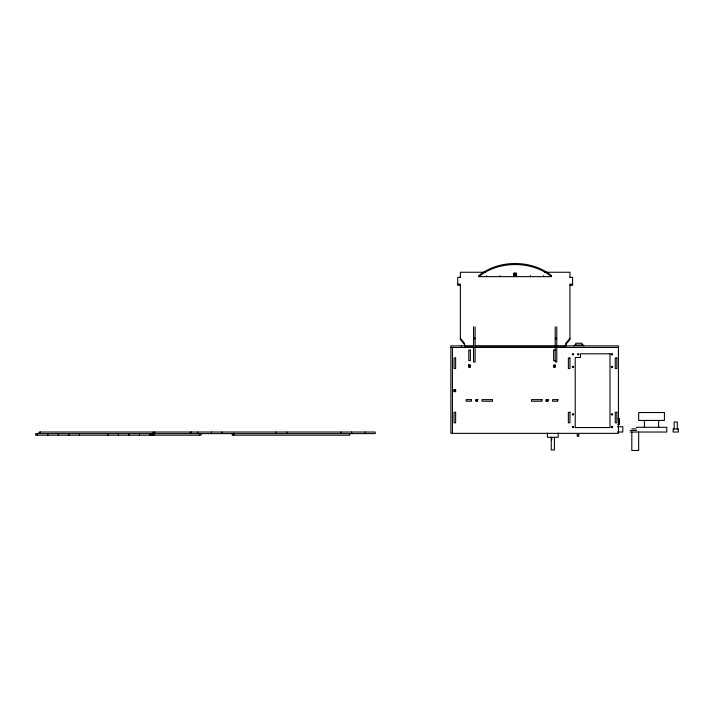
<?xml version="1.0" encoding="UTF-8"?>
<svg xmlns="http://www.w3.org/2000/svg" width="714" height="714" viewBox="0 0 714 714"><rect width="100%" height="100%" fill="white"/><g stroke="black" fill="none" stroke-linecap="round" stroke-linejoin="round"><path stroke-width="1.07" d="M569.951 338.284L565.738 343.372L565.738 346.95L556.777 346.95M565.738 344.576L569.951 339.498L569.951 284.101L572.583 284.101M473.766 338.097L473.766 338.82M556.545 338.82L556.545 338.097M474.524 338.945L475.113 338.454L474.524 337.963M555.787 337.963L555.197 338.454L555.787 338.945M485.672 272.248L460.36 272.248L460.36 277.523M544.639 272.248L569.951 272.248L569.951 277.523M514.366 273.453L513.732 273.453L513.732 275.443L514.366 275.443M515.945 273.453L516.579 273.453L516.579 275.443L515.945 275.443M514.366 273.667L515.945 273.667M513.732 274.426L514.366 274.471M515.945 274.471L516.579 274.426M478.799 276.648A49.712 38.083 0 0 1 551.511 276.648L551.511 275.631A49.712 38.083 0 0 0 478.799 275.631L478.799 276.648L514.366 276.648L514.366 272.65M551.511 276.648L515.945 276.648L515.945 272.65M460.36 277.327L457.728 277.327L457.728 285.314L460.36 285.314M569.951 277.327L572.583 277.327L572.583 285.314L569.951 285.314M457.728 284.101L460.36 284.101L460.36 339.498L464.573 344.576M464.573 345.737L473.534 345.737M475.113 345.737L555.197 345.737M556.777 345.737L565.738 345.737M464.903 345.888L450.873 345.888L450.873 433.353L618.422 433.353L618.422 345.888L564.587 345.888M473.534 346.95L464.573 346.95L464.573 343.372L460.36 338.284M475.113 346.95L555.197 346.95M450.873 347.468L618.422 347.468M555.197 350.101L553.618 350.101L553.618 360.641L555.197 360.641M468.786 365.122L470.374 365.122L470.374 366.701L468.786 366.701M470.374 367.335L468.786 367.335L468.786 364.488M553.618 367.335L555.197 367.335M454.042 391.201L455.621 391.201M478.112 399.635L475.899 399.635L475.899 401.214L477.487 401.214L477.487 399.635M548.718 399.635L545.871 399.635L545.871 401.214M617.896 418.6L619.475 418.6L619.475 424.393L617.896 424.393M617.521 426.767L622.795 426.767L622.795 432.032L617.521 432.032M636.272 427.293L666.796 427.293L666.796 432.032L630.23 432.032M631.81 428.873L636.12 428.873M630.23 430.453L636.531 430.453M677.3 428.98L677.3 422.019L674.141 422.019L674.141 428.98M658.647 420.439L658.647 427.293M644.421 420.439L644.421 427.293M638.664 432.032L638.664 450.472L631.81 450.472L631.81 432.032M583.65 345.888L583.65 345.094L574.163 345.094L574.163 345.888M582.071 345.094L582.071 343.255L575.752 343.255L575.752 345.094M558.205 433.086L558.205 437.298L547.451 437.298L547.451 433.086M556.777 326.833L556.777 361.989L555.197 361.989L555.197 326.833M554.412 437.298L554.412 449.945L551.244 449.945L551.244 437.298M551.708 437.298L551.708 439.94M548.084 399.635L548.084 401.214L546.505 401.214L546.505 399.635M543.604 275.631L543.604 276.648M530.44 275.631L530.44 276.648M499.88 275.631L499.88 276.648M486.707 275.631L486.707 276.648M475.113 326.833L475.113 361.989L473.534 361.989L473.534 326.833M461.414 345.888L461.414 347.468M455.621 391.834L455.621 389.621L454.042 389.621L454.042 391.834M452.453 347.468L452.453 433.353M365.3 432.032L365.3 433.612M351.6 432.032L351.6 433.612M349.771 433.612L349.771 435.192L232.273 435.192L232.273 433.612M341.06 432.032L341.06 433.612M286.796 432.032L286.796 433.612M276.256 432.032L276.256 433.612M233.853 433.086L233.853 435.192M221.992 432.032L221.992 433.612M211.451 432.032L211.451 433.612M201.053 433.612L201.053 435.192L35.7 435.192L35.7 433.612L375.189 433.612L375.189 432.032L39.091 432.032L39.091 433.612M199.474 433.612L199.474 435.192M197.751 432.032L197.751 433.612M191.361 432.032L191.361 433.612M190.317 432.032L190.317 433.612M154.733 432.032L154.733 433.612M154.162 433.612L154.162 435.192M153.153 432.032L153.153 433.612M152.582 433.612L152.582 435.192M151.618 433.612L151.618 435.192M150.038 433.612L150.038 435.192M139.498 433.612L139.498 435.192M128.957 433.612L128.957 435.192M118.417 433.612L118.417 435.192M107.885 433.612L107.885 435.192M79.432 433.612L79.432 435.192M68.892 433.612L68.892 435.192M58.352 433.612L58.352 435.192M47.82 433.612L47.82 435.192M40.395 432.032L40.395 433.612M37.28 433.612L37.28 435.192M454.068 390.201C455.032 393.227 456.416 388.077 454.068 390.201M468.821 365.702C469.785 368.727 471.16 363.578 468.821 365.702M475.926 400.215C476.898 403.231 478.273 398.082 475.926 400.215M546.531 400.215C547.504 403.231 548.879 398.082 546.531 400.215M553.645 365.702C554.617 368.727 555.992 363.578 553.645 365.702M572.351 354.117C573.315 357.134 574.699 351.984 572.351 354.117M572.351 366.755C573.315 369.781 574.699 364.631 572.351 366.755M577.617 354.117C578.59 357.134 579.964 351.984 577.617 354.117M572.351 414.182C573.315 417.199 574.699 412.049 572.351 414.182M572.351 426.82C573.315 429.846 574.699 424.696 572.351 426.82M611.336 354.117C612.309 357.134 613.683 351.984 611.336 354.117M611.336 366.755C612.309 369.781 613.683 364.631 611.336 366.755M611.336 414.182C612.309 417.199 613.683 412.049 611.336 414.182M611.336 426.82C612.309 429.846 613.683 424.696 611.336 426.82M514.392 276.015C515.508 278.041 516.633 274.524 514.392 276.015M470.374 350.101L468.786 350.101L468.786 360.641L470.374 360.641L470.374 350.101M609.997 353.796L580.491 353.796L580.491 357.482L575.216 357.482L575.216 427.552L609.997 427.552L609.997 353.796M455.621 358.009L454.042 358.009L454.042 368.54L455.621 368.54L455.621 358.009M569.951 358.009L568.371 358.009L568.371 368.54L569.951 368.54L569.951 358.009M616.842 358.009L615.263 358.009L615.263 368.54L616.842 368.54L616.842 358.009M555.197 365.122L553.618 365.122L553.618 366.701L555.197 366.701L555.197 365.122M471.427 399.635L466.153 399.635L466.153 401.214L471.427 401.214L471.427 399.635M492.499 399.635L481.959 399.635L481.959 401.214L492.499 401.214L492.499 399.635M542.024 399.635L531.493 399.635L531.493 401.214L542.024 401.214L542.024 399.635M557.83 399.635L552.565 399.635L552.565 401.214L557.83 401.214L557.83 399.635M455.621 412.273L454.042 412.273L454.042 422.813L455.621 422.813L455.621 412.273M569.951 412.273L568.371 412.273L568.371 422.813L569.951 422.813L569.951 412.273M616.842 412.273L615.263 412.273L615.263 422.813L616.842 422.813L616.842 412.273M664.413 412.54L638.664 412.54L638.664 420.439L664.413 420.439L664.413 412.54M678.3 428.98L673.132 428.98L673.132 432.032L678.3 432.032L678.3 428.98M578.751 434.665L577.171 434.665L577.171 436.245L578.751 436.245L578.751 434.665"/></g></svg>
